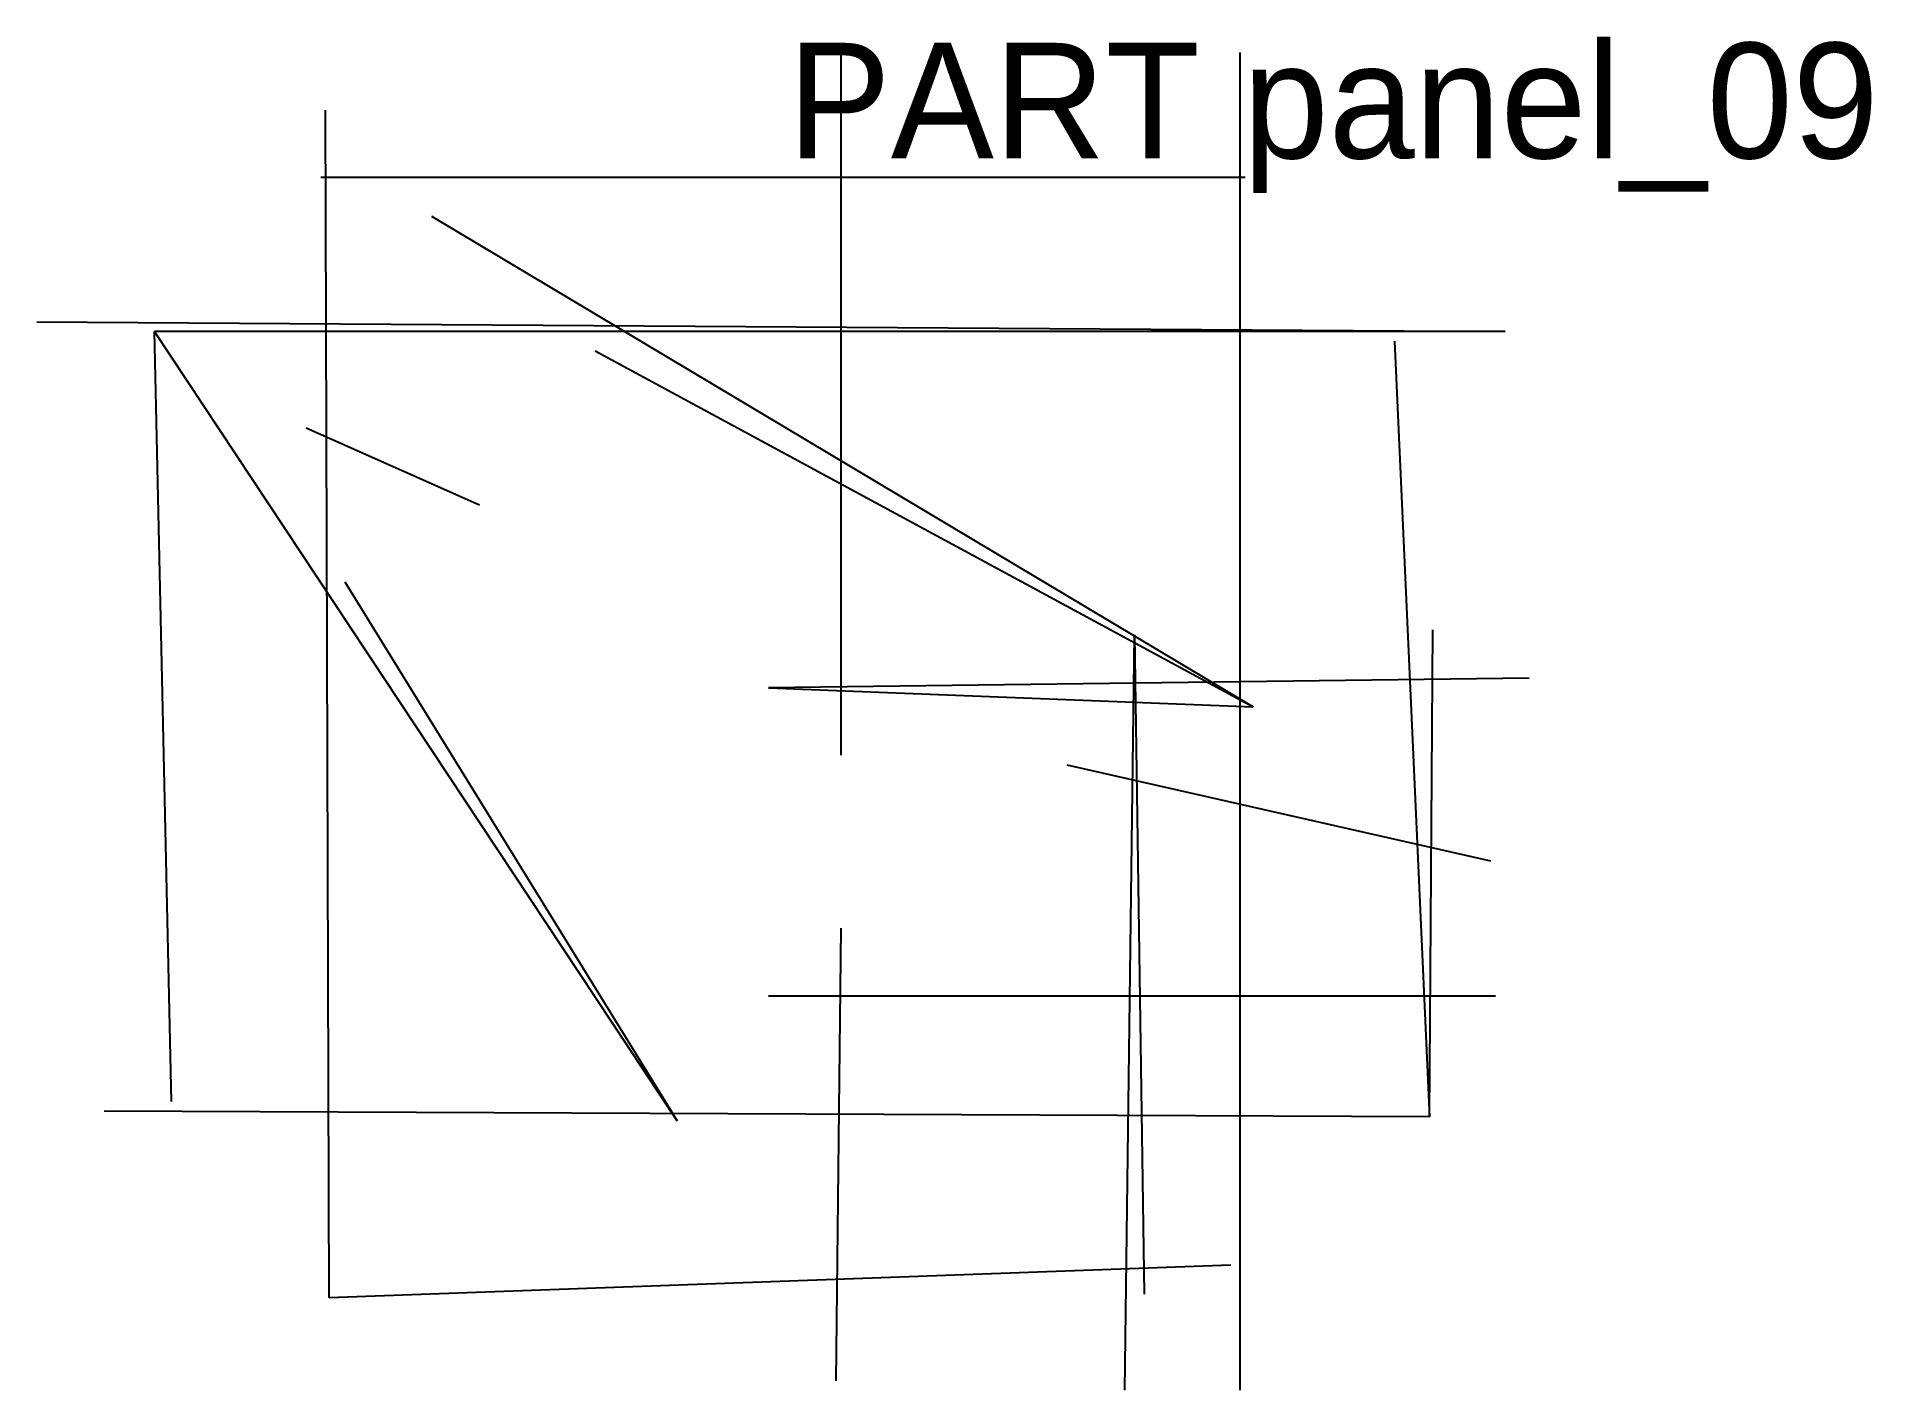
# Model space of a CAD drawing. Header units: millimetres. Extents: x 0 to 191, y 2 to 143.
import ezdxf

# ---------------------------------------------------------------- set-up
doc = ezdxf.new("R2010")
doc.units = ezdxf.units.MM
doc.layers.add('ANNOTATIONS', color=3, linetype='Continuous')
doc.layers.add('GEOMETRY', color=7, linetype='Continuous')

msp = doc.modelspace()

# ---------------------------------------------------------------- linework, layer by layer
at = {"layer": 'GEOMETRY'}
for p, q in [((83.5, 141), (83.5, 68)), ((125, 2), (125, 141)), ((30.38, 11.62), (30, 135)), ((125.5, 128), (29.5, 128)), ((41, 124), (126.33, 73)), ((0, 113), (152.5, 112)), ((14, 32), (12.25, 112)), ((66.5, 30), (12.25, 112)), ((152.5, 112), (12.25, 112)), ((141, 111), (144.65, 30.43)), ((58, 110), (126.33, 73)), ((28, 102), (46, 94)), ((32, 86), (66.5, 30)), ((113, 2), (114, 80.5)), ((114, 80.5), (115, 12)), ((144.65, 30.43), (145, 81)), ((155, 76), (76, 75)), ((76, 75), (126.33, 73)), ((107, 67), (151, 57)), ((83.5, 50), (83, 3)), ((76, 43), (151.5, 43)), ((144.65, 30.43), (7, 31)), ((124, 15), (30.38, 11.62))]:
    msp.add_line(p, q, dxfattribs=at)

# ---------------------------------------------------------------- texts
at = {"layer": 'ANNOTATIONS'}
msp.add_text('PART panel_09', height=12, dxfattribs=at).set_placement((78, 130))

doc.saveas('drawing.dxf')
